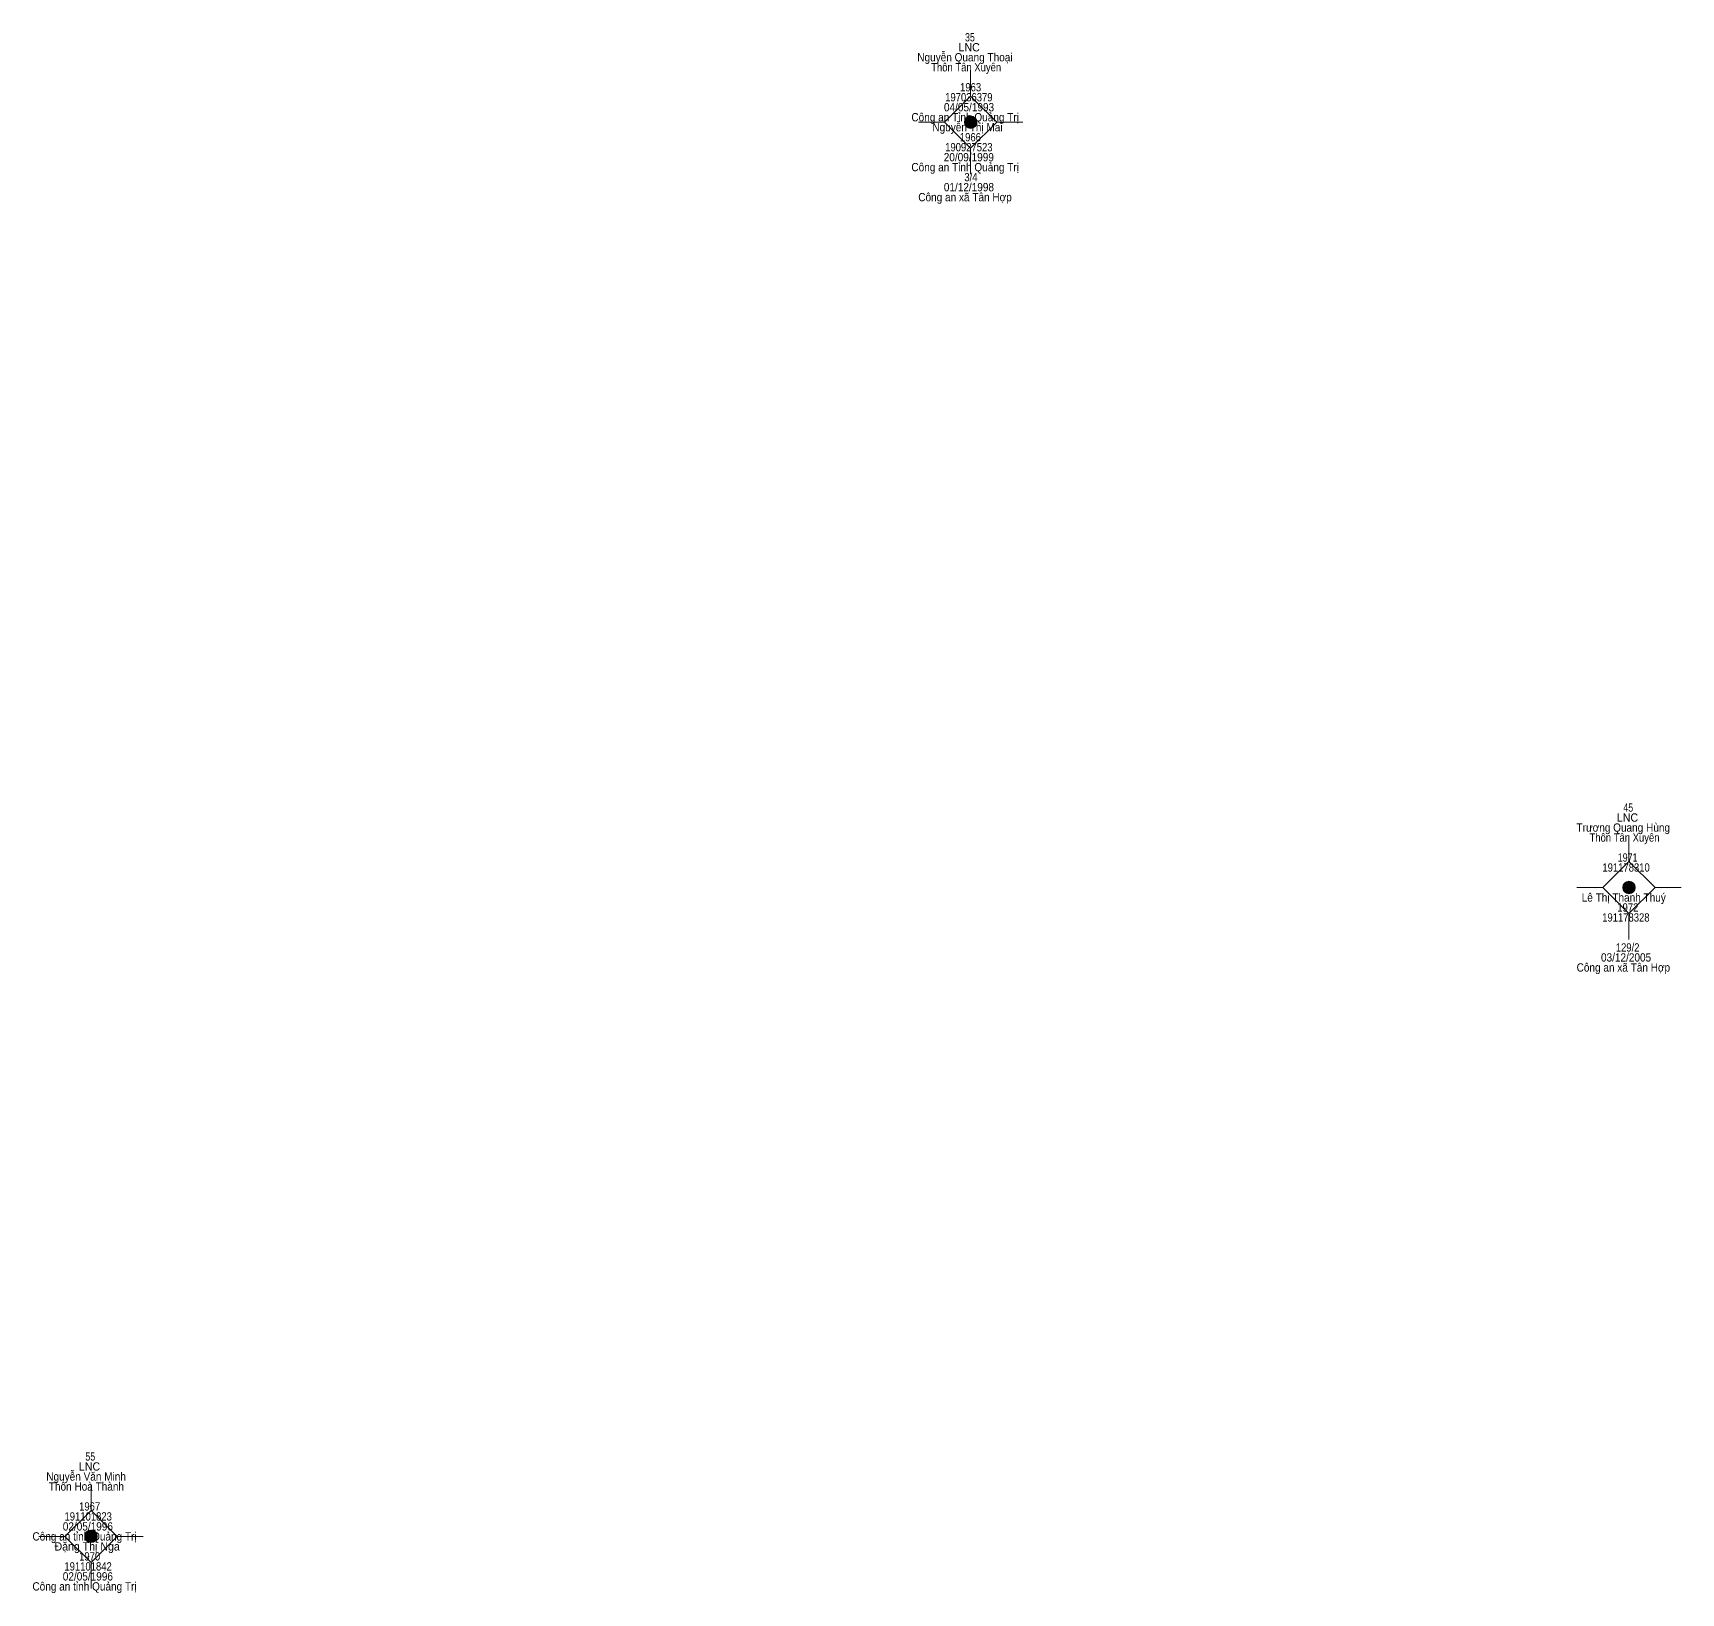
# Model space of a CAD drawing. Header units: metres. Extents: x 550999 to 552168, y 1840994 to 1841978.
# Drawn here: x 551179.4 to 551258.5, y 1841620.5 to 1841695.5 of the extents above; entities that cross this region are included whole.
import ezdxf
from ezdxf.enums import TextEntityAlignment as Align

# ---------------------------------------------------------------- set-up
doc = ezdxf.new("R2010")
doc.units = ezdxf.units.M
doc.header["$LTSCALE"] = 0.16
doc.layers.add('11', color=7, linetype='Continuous', lineweight=13)
doc.layers.add('15', color=7, linetype='Continuous')

msp = doc.modelspace()

# ---------------------------------------------------------------- hatches: boundary and pattern name
at = {"layer": '11'}
for points in [[(551224.6895, 1841691.2, 1), (551224.0895, 1841691.2, 1)], [(551256.3095, 1841654.44, 1), (551255.7095, 1841654.44, 1)], [(551182.4395, 1841623.27, 1), (551181.8395, 1841623.27, 1)]]:
    msp.add_hatch(color=256, dxfattribs=at).paths.add_polyline_path(points)

# ---------------------------------------------------------------- linework, layer by layer
for p, q in [((551224.39, 1841693.7), (551224.39, 1841692.45)), ((551223.14, 1841691.2), (551221.89, 1841691.2)), ((551226.89, 1841691.2), (551225.64, 1841691.2)), ((551224.39, 1841689.95), (551224.39, 1841688.7)), ((551256.01, 1841656.94), (551256.01, 1841655.69)), ((551254.76, 1841654.44), (551253.51, 1841654.44)), ((551258.51, 1841654.44), (551257.26, 1841654.44)), ((551256.01, 1841653.19), (551256.01, 1841651.94)), ((551182.14, 1841625.77), (551182.14, 1841624.52)), ((551180.89, 1841623.27), (551179.64, 1841623.27)), ((551184.64, 1841623.27), (551183.39, 1841623.27)), ((551182.14, 1841622.02), (551182.14, 1841620.77))]:
    msp.add_line(p, q, dxfattribs=at)
for points in [[(551224.39, 1841692.45), (551223.14, 1841691.2), (551224.39, 1841689.95), (551225.64, 1841691.2)], [(551256.01, 1841655.69), (551254.76, 1841654.44), (551256.01, 1841653.19), (551257.26, 1841654.44)], [(551182.14, 1841624.52), (551180.89, 1841623.27), (551182.14, 1841622.02), (551183.39, 1841623.27)]]:
    msp.add_lwpolyline(points, close=True, dxfattribs=at)
for centre in [(551224.3895, 1841691.2), (551256.0095, 1841654.44), (551182.1395, 1841623.27)]:
    msp.add_circle(centre, 0.3, dxfattribs=at)

# ---------------------------------------------------------------- texts
at = {"layer": '15'}
for s, width, p in [('35', 0.8, (551224.355, 1841695.08)), ('LNC', 0.95, (551224.32, 1841694.6)), ('Nguyễn Quang Thoại', 0.9, (551224.115, 1841694.12)), ('Thôn Tân Xuyên', 0.85, (551224.175, 1841693.64)), (' 1963', 0.85, (551224.325, 1841692.68)), (' 197036379', 0.85, (551224.24, 1841692.2)), (' Công an Tỉnh Quảng Trị', 0.9, (551224.06, 1841691.24)), (' 04/05/1993', 0.9, (551224.245, 1841691.72)), (' Nguyễn Thị Mai', 0.9, (551224.17, 1841690.76)), (' 1966', 0.85, (551224.315, 1841690.28)), (' 190927523', 0.85, (551224.24, 1841689.8)), (' Công an Tỉnh Quảng Trị', 0.9, (551224.06, 1841688.84)), (' 20/09/1999', 0.9, (551224.235, 1841689.32)), (' 01/12/1998', 0.9, (551224.24, 1841687.88)), (' 3/4', 0.85, (551224.34, 1841688.36)), ('Công an xã Tân Hợp', 0.9, (551224.12, 1841687.4)), ('45', 0.8, (551255.975, 1841658.08)), ('Trương Quang Hùng', 0.9, (551255.735, 1841657.12)), ('LNC', 0.95, (551255.94, 1841657.6)), ('Thôn Tân Xuyên', 0.85, (551255.795, 1841656.64)), ('1971', 0.8, (551255.945, 1841655.68)), ('191178310', 0.85, (551255.87, 1841655.2)), ('Lê Thị Thanh Thuý', 0.9, (551255.76, 1841653.76)), ('1972', 0.85, (551255.955, 1841653.28)), ('191178328', 0.85, (551255.86, 1841652.8)), ('03/12/2005', 0.9, (551255.87, 1841650.88)), ('129/2', 0.85, (551255.945, 1841651.36)), ('Công an xã Tân Hợp', 0.9, (551255.74, 1841650.4)), ('LNC', 0.95, (551182.07, 1841626.43)), ('55', 0.8, (551182.105, 1841626.91)), ('Nguyễn Văn Minh', 0.9, (551181.905, 1841625.95)), ('Thôn Hoà Thành', 0.9, (551181.92, 1841625.47)), ('191101823', 0.85, (551182.005, 1841624.03)), ('1967', 0.85, (551182.075, 1841624.51)), ('Công an tỉnh Quảng Trị', 0.9, (551181.83, 1841623.07)), ('02/05/1996', 0.9, (551181.99, 1841623.55)), ('Đặng Thị Nga', 0.95, (551181.955, 1841622.59)), ('191101842', 0.85, (551182, 1841621.63)), ('1970', 0.85, (551182.075, 1841622.11)), ('Công an tỉnh Quảng Trị', 0.9, (551181.83, 1841620.67)), ('02/05/1996', 0.9, (551181.99, 1841621.15))]:
    msp.add_text(s, height=0.4, dxfattribs=dict(at, width=width)).set_placement(p, align=Align.CENTER)

doc.saveas('drawing.dxf')
